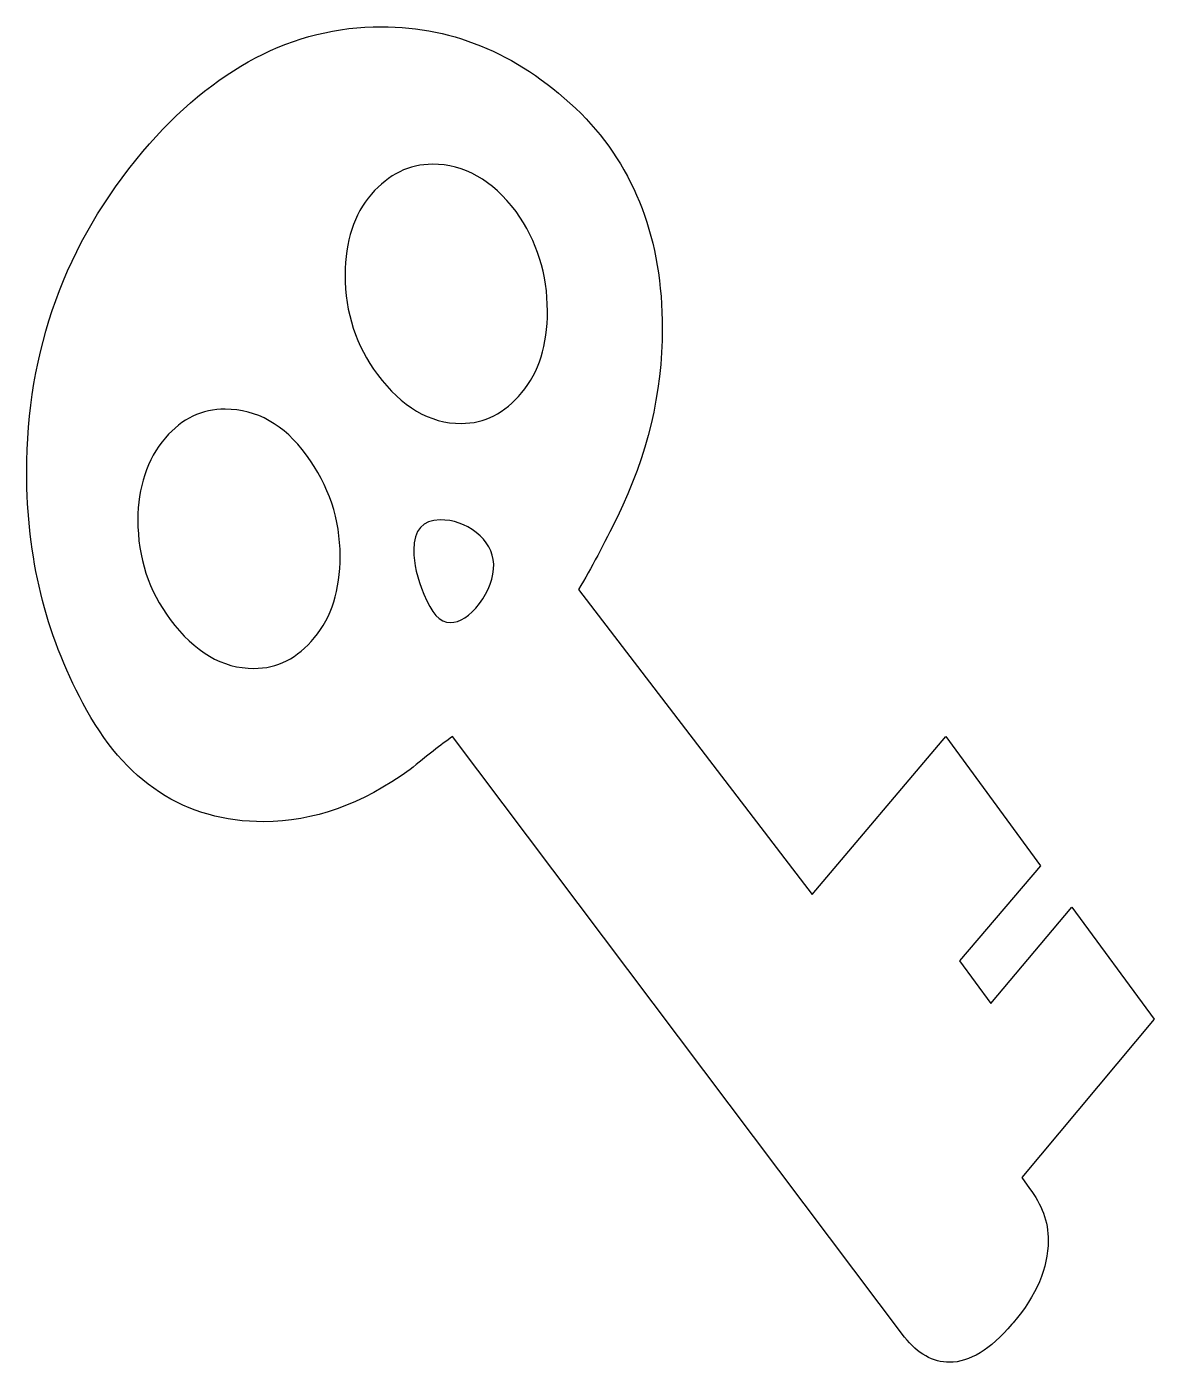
# Model space of a CAD drawing. Header units: centimetres. Extents: x -9.53 to -3.31, y 6.29 to 13.65.
import ezdxf

# ---------------------------------------------------------------- set-up
doc = ezdxf.new("R2010")
doc.units = ezdxf.units.CM
doc.header["$MEASUREMENT"] = 0
doc.layers.add('Layer 1', color=7, linetype='Continuous')

msp = doc.modelspace()

# ---------------------------------------------------------------- linework, layer by layer
at = {"layer": 'Layer 1'}
for points, knots in [([(-9.21981, 9.92035), (-8.99022, 9.48467), (-8.65726, 9.26683), (-8.22093, 9.26683), (-8.22093, 9.26683), (-7.94986, 9.26683), (-7.68116, 9.36267), (-7.41485, 9.55436), (-7.41485, 9.55436), (-7.32291, 9.6299), (-7.24483, 9.6909), (-7.18064, 9.73736), (-7.18064, 9.73736), (-7.18064, 9.73736), (-4.68671, 6.42534), (-4.68671, 6.42534), (-4.68671, 6.42534), (-4.61313, 6.33242), (-4.53043, 6.28597), (-4.43862, 6.28597), (-4.43862, 6.28597), (-4.32846, 6.28597), (-4.21366, 6.35575), (-4.09424, 6.4953), (-4.09424, 6.4953), (-4.09424, 6.4953), (-4.0873, 6.50381), (-4.0873, 6.50381), (-4.0873, 6.50381), (-3.95864, 6.65489), (-3.8943, 6.80597), (-3.89429, 6.95704), (-3.89429, 6.95704), (-3.8943, 7.06166), (-3.92878, 7.15759), (-3.99773, 7.24483), (-3.99773, 7.24483), (-3.99773, 7.24483), (-4.03894, 7.30574), (-4.03894, 7.30574), (-4.03894, 7.30574), (-4.03894, 7.30574), (-3.30876, 8.17737), (-3.30876, 8.17737), (-3.30876, 8.17737), (-3.30876, 8.17737), (-3.76352, 8.79605), (-3.76352, 8.79605), (-3.76352, 8.79605), (-3.76352, 8.79605), (-4.21134, 8.26435), (-4.21134, 8.26435), (-4.21134, 8.26435), (-4.21134, 8.26435), (-4.38353, 8.49974), (-4.38353, 8.49974), (-4.38353, 8.49974), (-4.38353, 8.49974), (-3.93571, 9.02266), (-3.93571, 9.02266), (-3.93571, 9.02266), (-3.93571, 9.02266), (-4.45922, 9.73736), (-4.45922, 9.73736), (-4.45922, 9.73736), (-4.45922, 9.73736), (-5.19655, 8.86573), (-5.19655, 8.86573), (-5.19655, 8.86573), (-5.19655, 8.86573), (-6.48472, 10.54807), (-6.48472, 10.54807), (-6.48472, 10.54807), (-6.4159, 10.66421), (-6.3447, 10.79782), (-6.27111, 10.94891), (-6.27111, 10.94891), (-6.10586, 11.28599), (-6.02323, 11.63168), (-6.02323, 11.98598), (-6.02323, 11.98598), (-6.02324, 12.47413), (-6.17251, 12.86929), (-6.47106, 13.17145), (-6.47106, 13.17145), (-6.79708, 13.49098), (-7.16445, 13.65075), (-7.57316, 13.65075), (-7.57316, 13.65075), (-8.06009, 13.65075), (-8.49874, 13.42121), (-8.88909, 12.96213), (-8.88909, 12.96213), (-9.31631, 12.45675), (-9.52992, 11.86707), (-9.52992, 11.19307), (-9.52992, 11.19307), (-9.52992, 10.72813), (-9.42655, 10.30389), (-9.21981, 9.92034), (-9.21981, 9.92034), (-9.21981, 9.92034), (-9.21981, 9.92035), (-9.21981, 9.92035)], [0, 0, 0, 0, 0.037037, 0.037037, 0.037037, 0.037037, 0.0740741, 0.0740741, 0.0740741, 0.0740741, 0.1111111, 0.1111111, 0.1111111, 0.1111111, 0.1481481, 0.1481481, 0.1481481, 0.1481481, 0.1851852, 0.1851852, 0.1851852, 0.1851852, 0.2222222, 0.2222222, 0.2222222, 0.2222222, 0.2592593, 0.2592593, 0.2592593, 0.2592593, 0.2962963, 0.2962963, 0.2962963, 0.2962963, 0.3333333, 0.3333333, 0.3333333, 0.3333333, 0.3703704, 0.3703704, 0.3703704, 0.3703704, 0.4074074, 0.4074074, 0.4074074, 0.4074074, 0.4444444, 0.4444444, 0.4444444, 0.4444444, 0.4814815, 0.4814815, 0.4814815, 0.4814815, 0.5185185, 0.5185185, 0.5185185, 0.5185185, 0.5555556, 0.5555556, 0.5555556, 0.5555556, 0.5925926, 0.5925926, 0.5925926, 0.5925926, 0.6296296, 0.6296296, 0.6296296, 0.6296296, 0.6666667, 0.6666667, 0.6666667, 0.6666667, 0.7037037, 0.7037037, 0.7037037, 0.7037037, 0.7407407, 0.7407407, 0.7407407, 0.7407407, 0.7777778, 0.7777778, 0.7777778, 0.7777778, 0.8148148, 0.8148148, 0.8148148, 0.8148148, 0.8518519, 0.8518519, 0.8518519, 0.8518519, 0.8888889, 0.8888889, 0.8888889, 0.8888889, 0.9259259, 0.9259259, 0.9259259, 0.9259259, 1, 1, 1, 1]), ([(-7.62846, 12.72673), (-7.53189, 12.8372), (-7.41934, 12.89243), (-7.29081, 12.89244), (-7.29081, 12.89244), (-7.11631, 12.89243), (-6.96248, 12.80528), (-6.82932, 12.63098), (-6.82932, 12.63098), (-6.71439, 12.46837), (-6.65692, 12.28537), (-6.65692, 12.08199), (-6.65692, 12.08199), (-6.65692, 11.89597), (-6.70402, 11.74632), (-6.7982, 11.63301), (-6.7982, 11.63301), (-6.89239, 11.5197), (-7.00375, 11.46304), (-7.13228, 11.46305), (-7.13228, 11.46305), (-7.30693, 11.46305), (-7.46083, 11.55313), (-7.59398, 11.73329), (-7.59398, 11.73329), (-7.7134, 11.89022), (-7.77311, 12.0733), (-7.77311, 12.28254), (-7.77311, 12.28254), (-7.77311, 12.46837), (-7.7249, 12.61643), (-7.62846, 12.72673)], [0, 0, 0, 0, 0.1111111, 0.1111111, 0.1111111, 0.1111111, 0.2222222, 0.2222222, 0.2222222, 0.2222222, 0.3333333, 0.3333333, 0.3333333, 0.3333333, 0.4444444, 0.4444444, 0.4444444, 0.4444444, 0.5555556, 0.5555556, 0.5555556, 0.5555556, 0.6666667, 0.6666667, 0.6666667, 0.6666667, 0.7777778, 0.7777778, 0.7777778, 0.7777778, 1, 1, 1, 1]), ([(-8.76504, 11.38458), (-8.67323, 11.4892), (-8.563, 11.54151), (-8.43432, 11.54151), (-8.43432, 11.54151), (-8.25982, 11.54151), (-8.11058, 11.45728), (-7.9866, 11.28883), (-7.9866, 11.28883), (-7.86263, 11.12037), (-7.80064, 10.93445), (-7.80064, 10.73106), (-7.80064, 10.73106), (-7.80064, 10.54505), (-7.8477, 10.39539), (-7.94182, 10.28208), (-7.94182, 10.28208), (-8.03594, 10.16877), (-8.14734, 10.11211), (-8.27601, 10.11212), (-8.27601, 10.11212), (-8.45052, 10.11212), (-8.60434, 10.2022), (-8.7375, 10.38236), (-8.7375, 10.38236), (-8.85692, 10.53929), (-8.91663, 10.72228), (-8.91663, 10.93135), (-8.91663, 10.93135), (-8.91663, 11.11151), (-8.8661, 11.26258), (-8.76504, 11.38458)], [0, 0, 0, 0, 0.1111111, 0.1111111, 0.1111111, 0.1111111, 0.2222222, 0.2222222, 0.2222222, 0.2222222, 0.3333333, 0.3333333, 0.3333333, 0.3333333, 0.4444444, 0.4444444, 0.4444444, 0.4444444, 0.5555556, 0.5555556, 0.5555556, 0.5555556, 0.6666667, 0.6666667, 0.6666667, 0.6666667, 0.7777778, 0.7777778, 0.7777778, 0.7777778, 1, 1, 1, 1]), ([(-7.24939, 10.93135), (-7.17595, 10.93135), (-7.10937, 10.90812), (-7.04966, 10.86166), (-7.04966, 10.86166), (-6.98995, 10.8152), (-6.95779, 10.75713), (-6.95316, 10.68744), (-6.95316, 10.68744), (-6.95316, 10.6119), (-6.97958, 10.53928), (-7.03242, 10.4696), (-7.03242, 10.4696), (-7.08526, 10.39991), (-7.13923, 10.36507), (-7.19431, 10.36507), (-7.19431, 10.36507), (-7.2494, 10.36507), (-7.29761, 10.41729), (-7.33896, 10.52173), (-7.33896, 10.52173), (-7.37583, 10.60897), (-7.39426, 10.69036), (-7.39425, 10.7659), (-7.39425, 10.7659), (-7.39425, 10.87619), (-7.34597, 10.93134), (-7.24939, 10.93134), (-7.24939, 10.93134), (-7.24939, 10.93134), (-7.24939, 10.93135), (-7.24939, 10.93135)], [0, 0, 0, 0, 0.1111111, 0.1111111, 0.1111111, 0.1111111, 0.2222222, 0.2222222, 0.2222222, 0.2222222, 0.3333333, 0.3333333, 0.3333333, 0.3333333, 0.4444444, 0.4444444, 0.4444444, 0.4444444, 0.5555556, 0.5555556, 0.5555556, 0.5555556, 0.6666667, 0.6666667, 0.6666667, 0.6666667, 0.7777778, 0.7777778, 0.7777778, 0.7777778, 1, 1, 1, 1])]:
    msp.add_open_spline(points, degree=3, knots=knots, dxfattribs=at)

doc.saveas('drawing.dxf')
